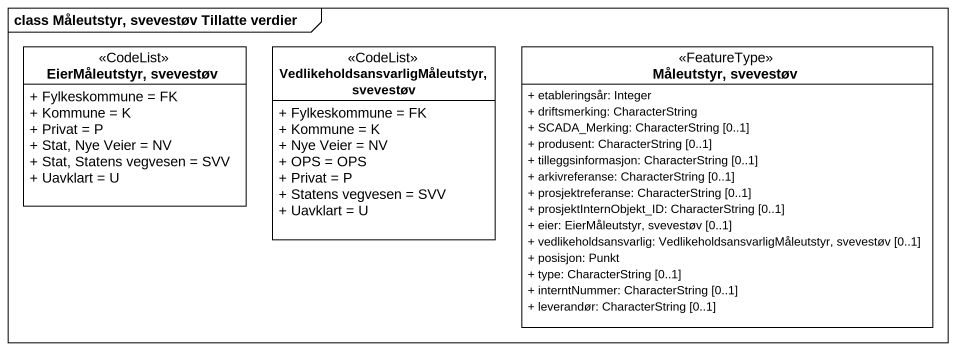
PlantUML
@startuml
mainframe class Måleutstyr, svevestøv Tillatte verdier
hide circle
hide empty members
skinparam classAttributeIconSize 0
class "EierMåleutstyr, svevestøv" as EierMåleutstyr_svevestøv <<CodeList>> {
  + Fylkeskommune = FK
  + Kommune = K
  + Privat = P
  + Stat, Nye Veier = NV
  + Stat, Statens vegvesen = SVV
  + Uavklart = U
}
class "VedlikeholdsansvarligMåleutstyr, svevestøv" as VedlikeholdsansvarligMåleuts <<CodeList>> {
  + Fylkeskommune = FK
  + Kommune = K
  + Nye Veier = NV
  + OPS = OPS
  + Privat = P
  + Statens vegvesen = SVV
  + Uavklart = U
}
class "Måleutstyr, svevestøv" as Måleutstyr_svevestøv <<FeatureType>> {
  + etableringsår: Integer
  + driftsmerking: CharacterString
  + SCADA_Merking: CharacterString [0..1]
  + produsent: CharacterString [0..1]
  + tilleggsinformasjon: CharacterString [0..1]
  + arkivreferanse: CharacterString [0..1]
  + prosjektreferanse: CharacterString [0..1]
  + prosjektInternObjekt_ID: CharacterString [0..1]
  + eier: EierMåleutstyr, svevestøv [0..1]
  + vedlikeholdsansvarlig: VedlikeholdsansvarligMåleutstyr, svevestøv [0..1]
  + posisjon: Punkt
  + type: CharacterString [0..1]
  + interntNummer: CharacterString [0..1]
  + leverandør: CharacterString [0..1]
}
@enduml
